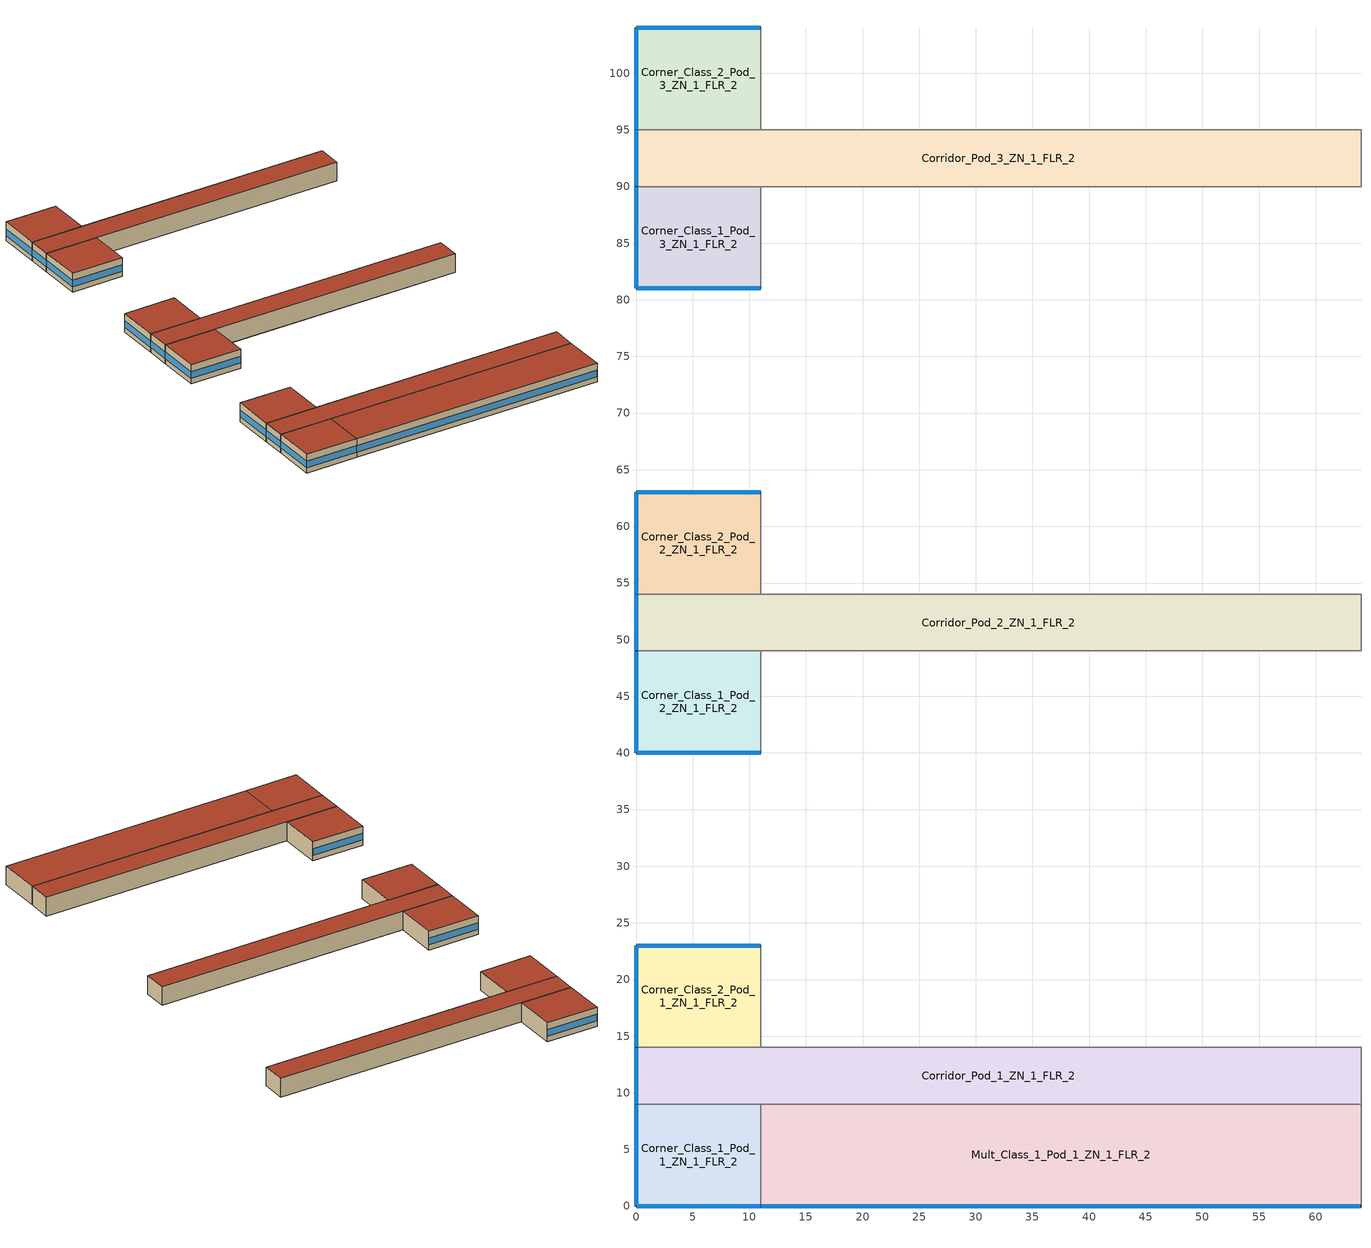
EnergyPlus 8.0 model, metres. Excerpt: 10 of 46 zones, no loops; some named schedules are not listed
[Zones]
Corner_Class_1_Pod_1_ZN_1_FLR_2
 floor to Corner_Class_1_Pod_1_ZN_1_FLR_1 (int_slab_floor): 0,9 11,9 11,0 0,0 z4
 wall outside (nonres_ext_wall): 0,9 0,0 11,0 z4:8
 wall to Mult_Class_1_Pod_1_ZN_1_FLR_2 (int_wall): 11,0 11,9 z4:8
 wall to Corridor_Pod_1_ZN_1_FLR_2 (int_wall): 11,9 0,9 z4:8
 window (Window_U_0.40_SHGC_0.38): 0.05,0 10.95,0 z5.1:6.51; 0,8.95 0,0.05 z5.1:6.52
 roof outside (nonres_roof): 0,0 11,0 11,9 0,9 z8
Mult_Class_1_Pod_1_ZN_1_FLR_2
 floor to Mult_Class_1_Pod_1_ZN_1_FLR_1 (int_slab_floor): 11,9 64,9 64,0 11,0 z4
 wall outside (nonres_ext_wall): 11,0 64,0 z4:8
 wall to Lobby_ZN_1_FLR_2 (int_wall): 64,0 64,9 z4:8
 wall to Corridor_Pod_1_ZN_1_FLR_2 (int_wall): 64,9 11,9 z4:8
 window (Window_U_0.40_SHGC_0.38): 11.05,0 63.95,0 z5.1:6.5
 roof outside (nonres_roof): 11,0 64,0 64,9 11,9 z8
Corridor_Pod_1_ZN_1_FLR_2
 floor to Corridor_Pod_1_ZN_1_FLR_1 (int_slab_floor): 0,14 64,14 64,9 0,9 z4
 wall outside (nonres_ext_wall): 0,14 0,9 z4:8
 wall to Lobby_ZN_1_FLR_2 (int_wall): 64,9 64,14 z4:8
 wall to Mult_Class_2_Pod_1_ZN_1_FLR_2 (int_wall): 64,14 11,14 z4:8
 wall to Corner_Class_2_Pod_1_ZN_1_FLR_2 (int_wall): 11,14 0,14 z4:8
 window (Window_U_0.40_SHGC_0.38): 0,13.95 0,9.05 z5.1:6.53
 roof outside (nonres_roof): 0,9 64,9 64,14 0,14 z8
Corner_Class_2_Pod_1_ZN_1_FLR_2
 floor to Corner_Class_2_Pod_1_ZN_1_FLR_1 (int_slab_floor): 0,23 11,23 11,14 0,14 z4
 wall outside (nonres_ext_wall): 11,23 0,23 0,14 z4:8
 wall to Mult_Class_2_Pod_1_ZN_1_FLR_2 (int_wall): 11,14 11,23 z4:8
 window (Window_U_0.40_SHGC_0.38): 10.95,23 0.05,23 z5.1:6.51; 0,22.95 0,14.05 z5.1:6.52
 roof outside (nonres_roof): 0,14 11,14 11,23 0,23 z8
Corner_Class_1_Pod_2_ZN_1_FLR_2
 floor to Corner_Class_1_Pod_2_ZN_1_FLR_1 (int_slab_floor): 0,49 11,49 11,40 0,40 z4
 wall outside (nonres_ext_wall): 0,49 0,40 11,40 z4:8
 wall to Mult_Class_1_Pod_2_ZN_1_FLR_2 (int_wall): 11,40 11,49 z4:8
 wall to Corridor_Pod_2_ZN_1_FLR_2 (int_wall): 11,49 0,49 z4:8
 window (Window_U_0.40_SHGC_0.38): 0.05,40 10.95,40 z5.1:6.51; 0,48.95 0,40.05 z5.1:6.52
 roof outside (nonres_roof): 0,40 11,40 11,49 0,49 z8
Corridor_Pod_2_ZN_1_FLR_2
 floor to Corridor_Pod_2_ZN_1_FLR_1 (int_slab_floor): 0,54 64,54 64,49 0,49 z4
 wall outside (nonres_ext_wall): 0,54 0,49 z4:8
 wall to Mult_Class_1_Pod_2_ZN_1_FLR_2 (int_wall): 11,49 64,49 z4:8
 wall to Main_Corridor_ZN_1_FLR_2 (int_wall): 64,49 64,54 z4:8
 wall to Mult_Class_2_Pod_2_ZN_1_FLR_2 (int_wall): 64,54 11,54 z4:8
 wall to Corner_Class_2_Pod_2_ZN_1_FLR_2 (int_wall): 11,54 0,54 z4:8
 window (Window_U_0.40_SHGC_0.38): 0,53.95 0,49.05 z5.1:6.53
 roof outside (nonres_roof): 0,49 64,49 64,54 0,54 z8
Corner_Class_2_Pod_2_ZN_1_FLR_2
 floor to Corner_Class_2_Pod_2_ZN_1_FLR_1 (int_slab_floor): 0,63 11,63 11,54 0,54 z4
 wall outside (nonres_ext_wall): 11,63 0,63 0,54 z4:8
 wall to Mult_Class_2_Pod_2_ZN_1_FLR_2 (int_wall): 11,54 11,63 z4:8
 window (Window_U_0.40_SHGC_0.38): 10.95,63 0.05,63 z5.1:6.51; 0,62.95 0,54.05 z5.1:6.52
 roof outside (nonres_roof): 0,54 11,54 11,63 0,63 z8
Corner_Class_1_Pod_3_ZN_1_FLR_2
 floor to Corner_Class_1_Pod_3_ZN_1_FLR_1 (int_slab_floor): 0,90 11,90 11,81 0,81 z4
 wall outside (nonres_ext_wall): 0,90 0,81 11,81 z4:8
 wall to Mult_Class_1_Pod_3_ZN_1_FLR_2 (int_wall): 11,81 11,90 z4:8
 wall to Corridor_Pod_3_ZN_1_FLR_2 (int_wall): 11,90 0,90 z4:8
 window (Window_U_0.40_SHGC_0.38): 0.05,81 10.95,81 z5.1:6.51; 0,89.95 0,81.05 z5.1:6.52
 roof outside (nonres_roof): 0,81 11,81 11,90 0,90 z8
Corridor_Pod_3_ZN_1_FLR_2
 floor to Corridor_Pod_3_ZN_1_FLR_1 (int_slab_floor): 0,95 64,95 64,90 0,90 z4
 wall outside (nonres_ext_wall): 0,95 0,90 z4:8
 wall to Mult_Class_1_Pod_3_ZN_1_FLR_2 (int_wall): 11,90 64,90 z4:8
 wall to Bathrooms_ZN_1_FLR_2 (int_wall): 64,90 64,95 z4:8
 wall to Mult_Class_2_Pod_3_ZN_1_FLR_2 (int_wall): 64,95 11,95 z4:8
 wall to Corner_Class_2_Pod_3_ZN_1_FLR_2 (int_wall): 11,95 0,95 z4:8
 window (Window_U_0.40_SHGC_0.38): 0,94.95 0,90.05 z5.1:6.53
 roof outside (nonres_roof): 0,90 64,90 64,95 0,95 z8
Corner_Class_2_Pod_3_ZN_1_FLR_2
 floor to Corner_Class_2_Pod_3_ZN_1_FLR_1 (int_slab_floor): 0,104 11,104 11,95 0,95 z4
 wall outside (nonres_ext_wall): 11,104 0,104 0,95 z4:8
 wall to Mult_Class_2_Pod_3_ZN_1_FLR_2 (int_wall): 11,95 11,104 z4:8
 window (Window_U_0.40_SHGC_0.38): 10.95,104 0.05,104 z5.1:6.51; 0,103.95 0,95.05 z5.1:6.52
 roof outside (nonres_roof): 0,95 11,95 11,104 0,104 z8
[Building]
Secondary School: North Axis {deg}=0; Terrain=City; Loads Convergence Tolerance Value=0.04; Temperature Convergence Tolerance Value {deltaC}=0.2; Solar Distribution=FullInteriorAndExterior; Maximum Number of Warmup Days=25; Minimum Number of Warmup Days=6
[Site:Location]
Site:Location=Denver-Aurora-Buckley.AFB_CO_USA WMO=724695; Latitude {N+ S-}=39.72; Longitude {W- E+}=-104.75; Time Zone Relative to GMT {GMT+/-}=-7; Elevation {m}=1726
[SizingPeriod:DesignDay] Day of Month=21; Dry-Bulb Temperature Range Modifier Type=DefaultMultipliers; Humidity Condition Type=Wetbulb; Barometric Pressure {Pa}=82237; Rain {Yes/No}=No; Snow on ground {Yes/No}=No; Daylight Savings Time Indicator=No
Name | Month | Day Type | Maximum Dry-Bulb Temperature {C} | Daily Dry-Bulb Temperature Range {C} | Wetbulb at Maximum Dry-Bulb {C} | Wind Speed {m/s} design conditions vs. traditional 6.71 m/s (15 mph) | Wind Direction {Degrees; N=0, S=180} | Solar Model Indicator | Clearness {0.0 to 1.1} | Wind Speed {m/s} design conditions vs. traditional 3.35 m/s (7mph) | ASHRAE Clear Sky Optical Depth for Beam Irradiance (taub) | ASHRAE Clear Sky Optical Depth for Diffuse Irradiance (taud)
Denver-Aurora-Buckley.AFB_CO_USA Ann Htg 99.6% Condns DB | 12 | WinterDesignDay | -17.9 | 0 | -17.9 | 2.5 | 180 | ASHRAEClearSky | 0
Denver-Aurora-Buckley.AFB_CO_USA Ann Clg .4% Condns DB=>MWB | 7 | SummerDesignDay | 33.9 | 14.8 | 15 |  | 30 | ASHRAETau |  | 3.6 | 0.423 | 2.02
[Site:GroundTemperature:BuildingSurface]
20.76, 20.73, 20.73, 20.73, 20.77, 23.02, 23.36, 23.44, 23.48, 21.21, 20.91, 20.82
[Site:WaterMainsTemperature]
Calculation Method=CORRELATION; Annual Average Outdoor Air Temperature {C}=9.95; Maximum Difference In Monthly Average Outdoor Air Temperatures {deltaC}=23.7
[Material:NoMass]
CP02 CARPET PAD: VeryRough, 0.21648, 0.9, 0.7, 0.8
Nonres_Roof_Insulation: MediumSmooth, 5.30668, 0.9, 0.7, 0.7
Nonres_Exterior_Wall_Insulation: MediumSmooth, 2.81828, 0.9, 0.7, 0.7
[Construction]
InteriorFurnishings: Std Wood 6inch
int_wall: G01 13mm gypsum board, G01 13mm gypsum board
int_slab_floor: 100mm Normalweight concrete floor, CP02 CARPET PAD
nonres_roof: F13 Built-up roofing, Nonres_Roof_Insulation, F08 Metal surface
nonres_ext_wall: F07 25mm stucco, G01 16mm gypsum board, Nonres_Exterior_Wall_Insulation, G01 16mm gypsum board
[CONSTRUCTION]
Window_U_0.40_SHGC_0.38, Glass_8652_LayerAvg, Gap_1_W_0_0127, Glass_102_LayerAvg
[Material]
Name | Roughness | Thickness {m} | Conductivity {W/m-K} | Density {kg/m3} | Specific Heat {J/kg-K} | Thermal Absorptance | Solar Absorptance | Visible Absorptance | Absorptance:Thermal | Absorptance:Solar | Absorptance:Visible
Std Wood 6inch | MediumSmooth | 0.15 | 0.12 | 540 | 1210 | 0.9 | 0.7 | 0.7
F07 25mm stucco | Smooth | 0.0254 | 0.72 | 1856 | 840 | 0.9 | 0.7 | 0.7
F08 Metal surface | Smooth | 0.0008 | 45.28 | 7824 | 500
F13 Built-up roofing | Rough | 0.0095 | 0.16 | 1120 | 1460 |  |  |  | 0.9 | 0.77
G01 13mm gypsum board | Smooth | 0.0127 | 0.16 | 800 | 1090 |  |  |  | 0.9 | 0.7 | 0.5
G01 16mm gypsum board | MediumSmooth | 0.0159 | 0.16 | 800 | 1090
100mm Normalweight concrete floor | MediumRough | 0.1016 | 2.31 | 2322 | 832
[WindowMaterial:Glazing] Optical Data Type=SpectralAverage; IR Transmittance=0; Front Emissivity=0.84
Name | Layer name : CLEAR_3.DAT | Thickness | Solar Transmittance | Solar Front Reflectance | Solar Back Reflectance | Visible Transmittance | Visible Front Reflectance | Visible Back reflectance | Back Emissivity | Conductivity | Layer name : Low-E 50 CSR.MWF (Window_U_0.41_SHGC_0.38)
 | Glass_102_LayerAvg | 0.003048 | 0.833848 | 0.0747638 | 0.0748545 | 0.89926 | 0.082563 | 0.082564 | 0.84 | 1
 |  | 0.003059 | 0.343691 | 0.298987 | 0.462105 | 0.487937 | 0.209449 | 0.306829 | 0.39 | 0.962 | Glass_8652_LayerAvg
[WindowMaterial:Gas]
gap name - Air=Gap_1_W_0_0127; type=Air; thickness=0.0127
[Zone] Type=1; Multiplier=1; Ceiling Height {m}=4; Floor Area {m2}=autocalculate; Part of Total Floor Area=Yes
Name | Volume {m3}
Corner_Class_1_Pod_1_ZN_1_FLR_2; Corner_Class_2_Pod_1_ZN_1_FLR_2; Corner_Class_1_Pod_2_ZN_1_FLR_2; Corner_Class_2_Pod_2_ZN_1_FLR_2; Corner_Class_1_Pod_3_ZN_1_FLR_2; Corner_Class_2_Pod_3_ZN_1_FLR_2 | 396
Mult_Class_1_Pod_1_ZN_1_FLR_2 | 1908
Corridor_Pod_1_ZN_1_FLR_2; Corridor_Pod_2_ZN_1_FLR_2; Corridor_Pod_3_ZN_1_FLR_2 | 1280
[InternalMass] Construction=InteriorFurnishings
Name | Zone | Surface Area {m2}
Corner_Class_1_Pod_1_ZN_1_FLR_2_InternalMass_1 | Corner_Class_1_Pod_1_ZN_1_FLR_2 | 198
Mult_Class_1_Pod_1_ZN_1_FLR_2_InternalMass_1 | Mult_Class_1_Pod_1_ZN_1_FLR_2 | 954
Corridor_Pod_1_ZN_1_FLR_2_InternalMass_1 | Corridor_Pod_1_ZN_1_FLR_2 | 640
Corner_Class_2_Pod_1_ZN_1_FLR_2_InternalMass_1 | Corner_Class_2_Pod_1_ZN_1_FLR_2 | 198
Corner_Class_1_Pod_2_ZN_1_FLR_2_InternalMass_1 | Corner_Class_1_Pod_2_ZN_1_FLR_2 | 198
Corridor_Pod_2_ZN_1_FLR_2_InternalMass_1 | Corridor_Pod_2_ZN_1_FLR_2 | 640
Corner_Class_2_Pod_2_ZN_1_FLR_2_InternalMass_1 | Corner_Class_2_Pod_2_ZN_1_FLR_2 | 198
Corner_Class_1_Pod_3_ZN_1_FLR_2_InternalMass_1 | Corner_Class_1_Pod_3_ZN_1_FLR_2 | 198
Corridor_Pod_3_ZN_1_FLR_2_InternalMass_1 | Corridor_Pod_3_ZN_1_FLR_2 | 640
Corner_Class_2_Pod_3_ZN_1_FLR_2_InternalMass_1 | Corner_Class_2_Pod_3_ZN_1_FLR_2 | 198
[People] Number of People Schedule=BLDG_OCC_SCH; Fraction Radiant=0.3; Sensible Heat Fraction=AUTOCALCULATE; Activity Level Schedule=ACTIVITY_SCH; Enable ASHRAE 55 Comfort Warnings=No; Mean Radiant Temperature Calculation Type=ZoneAveraged; Work Efficiency Schedule=WORK_EFF_SCH; Clothing Insulation Schedule=CLOTHING_SCH; Air Velocity Schedule=AIR_VELO_SCH; Thermal Comfort Model 1 Type=FANGER
Name | Zone or ZoneList | Number of People Calculation Method | Zone Floor Area per Person {m2/person}
Corner_Class_1_Pod_1_ZN_1_FLR_2 | Corner_Class_1_Pod_1_ZN_1_FLR_2 | Area/Person | 2.654
Mult_Class_1_Pod_1_ZN_1_FLR_2 | Mult_Class_1_Pod_1_ZN_1_FLR_2 | Area/Person | 2.654
Corridor_Pod_1_ZN_1_FLR_2 | Corridor_Pod_1_ZN_1_FLR_2 | People
Corner_Class_2_Pod_1_ZN_1_FLR_2 | Corner_Class_2_Pod_1_ZN_1_FLR_2 | Area/Person | 2.654
Corner_Class_1_Pod_2_ZN_1_FLR_2 | Corner_Class_1_Pod_2_ZN_1_FLR_2 | Area/Person | 2.654
Corridor_Pod_2_ZN_1_FLR_2 | Corridor_Pod_2_ZN_1_FLR_2 | People
Corner_Class_2_Pod_2_ZN_1_FLR_2 | Corner_Class_2_Pod_2_ZN_1_FLR_2 | Area/Person | 2.654
Corner_Class_1_Pod_3_ZN_1_FLR_2 | Corner_Class_1_Pod_3_ZN_1_FLR_2 | Area/Person | 2.654
Corridor_Pod_3_ZN_1_FLR_2 | Corridor_Pod_3_ZN_1_FLR_2 | People
Corner_Class_2_Pod_3_ZN_1_FLR_2 | Corner_Class_2_Pod_3_ZN_1_FLR_2 | Area/Person | 2.654
[Lights] Design Level Calculation Method=Watts/Area; Return Air Fraction=0; Fraction Radiant=0.37; Fraction Visible=0.2; Fraction Replaceable=1; Return Air Fraction Calculated from Plenum Temperature=No
Name | Zone or ZoneList | Schedule | Watts per Zone Floor Area {W/m2}2}
Corner_Class_1_Pod_1_ZN_1_FLR_2_Lights | Corner_Class_1_Pod_1_ZN_1_FLR_2 | BLDG_LIGHT_CLASSROOM_SCH | 9.9028
Mult_Class_1_Pod_1_ZN_1_FLR_2_Lights | Mult_Class_1_Pod_1_ZN_1_FLR_2 | BLDG_LIGHT_CLASSROOM_SCH | 9.9028
Corridor_Pod_1_ZN_1_FLR_2_Lights | Corridor_Pod_1_ZN_1_FLR_2 | BLDG_LIGHT_CORRIDOR_SCH | 7.10418
Corner_Class_2_Pod_1_ZN_1_FLR_2_Lights | Corner_Class_2_Pod_1_ZN_1_FLR_2 | BLDG_LIGHT_CLASSROOM_SCH | 9.9028
Corner_Class_1_Pod_2_ZN_1_FLR_2_Lights | Corner_Class_1_Pod_2_ZN_1_FLR_2 | BLDG_LIGHT_CLASSROOM_SCH | 9.9028
Corridor_Pod_2_ZN_1_FLR_2_Lights | Corridor_Pod_2_ZN_1_FLR_2 | BLDG_LIGHT_CORRIDOR_SCH | 7.10418
Corner_Class_2_Pod_2_ZN_1_FLR_2_Lights | Corner_Class_2_Pod_2_ZN_1_FLR_2 | BLDG_LIGHT_CLASSROOM_SCH | 9.9028
Corner_Class_1_Pod_3_ZN_1_FLR_2_Lights | Corner_Class_1_Pod_3_ZN_1_FLR_2 | BLDG_LIGHT_CLASSROOM_SCH | 9.9028
Corridor_Pod_3_ZN_1_FLR_2_Lights | Corridor_Pod_3_ZN_1_FLR_2 | BLDG_LIGHT_CORRIDOR_SCH | 7.10418
Corner_Class_2_Pod_3_ZN_1_FLR_2_Lights | Corner_Class_2_Pod_3_ZN_1_FLR_2 | BLDG_LIGHT_CLASSROOM_SCH | 9.9028
[ElectricEquipment] Schedule=BLDG_EQUIP_SCH; Design Level Calculation Method=EquipmentLevel; Fraction Latent=0; Fraction Radiant=0.5; Fraction Lost=0
Name | Zone or ZoneList | Design Level {W}
Corner_Class_1_Pod_1_ZN_1_FLR_2_PlugMisc_Equip | Corner_Class_1_Pod_1_ZN_1_FLR_2 | 990
Mult_Class_1_Pod_1_ZN_1_FLR_2_PlugMisc_Equip | Mult_Class_1_Pod_1_ZN_1_FLR_2 | 4770
Corridor_Pod_1_ZN_1_FLR_2_PlugMisc_Equip | Corridor_Pod_1_ZN_1_FLR_2 | 1280
Corner_Class_2_Pod_1_ZN_1_FLR_2_PlugMisc_Equip | Corner_Class_2_Pod_1_ZN_1_FLR_2 | 990
Corner_Class_1_Pod_2_ZN_1_FLR_2_PlugMisc_Equip | Corner_Class_1_Pod_2_ZN_1_FLR_2 | 990
Corridor_Pod_2_ZN_1_FLR_2_PlugMisc_Equip | Corridor_Pod_2_ZN_1_FLR_2 | 1280
Corner_Class_2_Pod_2_ZN_1_FLR_2_PlugMisc_Equip | Corner_Class_2_Pod_2_ZN_1_FLR_2 | 990
Corner_Class_1_Pod_3_ZN_1_FLR_2_PlugMisc_Equip | Corner_Class_1_Pod_3_ZN_1_FLR_2 | 990
Corridor_Pod_3_ZN_1_FLR_2_PlugMisc_Equip | Corridor_Pod_3_ZN_1_FLR_2 | 1280
Corner_Class_2_Pod_3_ZN_1_FLR_2_PlugMisc_Equip | Corner_Class_2_Pod_3_ZN_1_FLR_2 | 990
[Daylighting:Controls] Total Daylighting Reference Points=2; Z-Coordinate of First Reference Point {m}=0.762; Z-Coordinate of Second Reference Point {m}=0.762; Illuminance Setpoint at First Reference Point {lux}=500; Illuminance Setpoint at Second Reference Point {lux}=500; Lighting Control Type=2; Maximum Allowable Discomfort Glare Index=22; Minimum Input Power Fraction for Continuous Dimming Control=0.3; Minimum Light Output Fraction for Continuous Dimming Control=0.2; Number of Stepped Control Steps=3; Probability Lighting will be Reset When Needed in Manual Stepped Control=1
Name | X-Coordinate of First Reference Point {m} | Y-Coordinate of First Reference Point {m} | X-Coordinate of Second Reference Point {m} | Y-Coordinate of Second Reference Point {m} | Fraction of Zone Controlled by First Reference Point | Fraction of Zone Controlled by Second Reference Point | Glare Calculation Azimuth Angle of View Direction Clockwise from Zone y-Axis {deg}
Corner_Class_1_Pod_1_ZN_1_FLR_2; Corner_Class_1_Pod_2_ZN_1_FLR_2; Corner_Class_1_Pod_3_ZN_1_FLR_2 | 7.6198 | 3.3711 | 3.3711 | 6.0313 | 0.56 | 0.2 | 180
Mult_Class_1_Pod_1_ZN_1_FLR_2 | 26.5 | 1.6764 | 26.5 | 3.3528 | 0.28 | 0.28 | 180
Corner_Class_2_Pod_1_ZN_1_FLR_2; Corner_Class_2_Pod_2_ZN_1_FLR_2; Corner_Class_2_Pod_3_ZN_1_FLR_2 | 7.3729 | 5.6289 | 3.3711 | 2.9688 | 0.56 | 0.2 | 270
[ZoneInfiltration:DesignFlowRate] Schedule=INFIL_SCH_PNNL; Design Flow Rate Calculation Method=Flow/ExteriorArea; Constant Term Coefficient=0; Temperature Term Coefficient=0; Velocity Term Coefficient=0.224; Velocity Squared Term Coefficient=0
Name | Zone or ZoneList | Flow per Exterior Surface Area {m3/s-m2}
Corner_Class_1_Pod_1_ZN_1_FLR_2_Infiltration | Corner_Class_1_Pod_1_ZN_1_FLR_2 | 0.000254325
Mult_Class_1_Pod_1_ZN_1_FLR_2_Infiltration | Mult_Class_1_Pod_1_ZN_1_FLR_2 | 0.00017524
Corridor_Pod_1_ZN_1_FLR_2_Infiltration | Corridor_Pod_1_ZN_1_FLR_2 | 3.35686e-05
Corner_Class_2_Pod_1_ZN_1_FLR_2_Infiltration | Corner_Class_2_Pod_1_ZN_1_FLR_2 | 0.000254325
Corner_Class_1_Pod_2_ZN_1_FLR_2_Infiltration | Corner_Class_1_Pod_2_ZN_1_FLR_2 | 0.000254325
Corridor_Pod_2_ZN_1_FLR_2_Infiltration | Corridor_Pod_2_ZN_1_FLR_2 | 3.35686e-05
Corner_Class_2_Pod_2_ZN_1_FLR_2_Infiltration | Corner_Class_2_Pod_2_ZN_1_FLR_2 | 0.000254325
Corner_Class_1_Pod_3_ZN_1_FLR_2_Infiltration | Corner_Class_1_Pod_3_ZN_1_FLR_2 | 0.000254325
Corridor_Pod_3_ZN_1_FLR_2_Infiltration | Corridor_Pod_3_ZN_1_FLR_2 | 3.35686e-05
Corner_Class_2_Pod_3_ZN_1_FLR_2_Infiltration | Corner_Class_2_Pod_3_ZN_1_FLR_2 | 0.000254325
[Exterior:Lights] Control Option=AstronomicalClock
Name | Schedule | Design Level {W}
Exterior_Lights_a | Exterior_lighting_schedule_a | 441.8
Exterior_Lights_b | Exterior_lighting_schedule_b_2016 | 2994.5
Exterior_Lights_c | Exterior_lighting_schedule_c_2016 | 2973.7
[EnergyManagementSystem:Program]
PSZ5_9_Set_Fan_Par: IF PSZ5_9_Number_of_Stages == 1; Return; ENDIF; SET PSZ5_9_FanPwrExponent = 2.2; SET PSZ5_9_OAFrac = PSZ5_9_OAFlowMass/PSZ5_9_DesignFlowMass; IF  PSZ5_9_OAFrac < 0.66; SET PSZ5_9_VenSpeed = 0.66; SET PSZ5_9_Stage1Speed = 0.66; ELSE; SET PSZ5_9_VenSpeed = PSZ5_9_OAFrac; SET PSZ5_9_Stage1Speed = PSZ5_9_OAFrac; ENDIF; SET PSZ5_9_Stage2Speed = 1.0; SET PSZ5_9_HeatSpeed = 1.0
